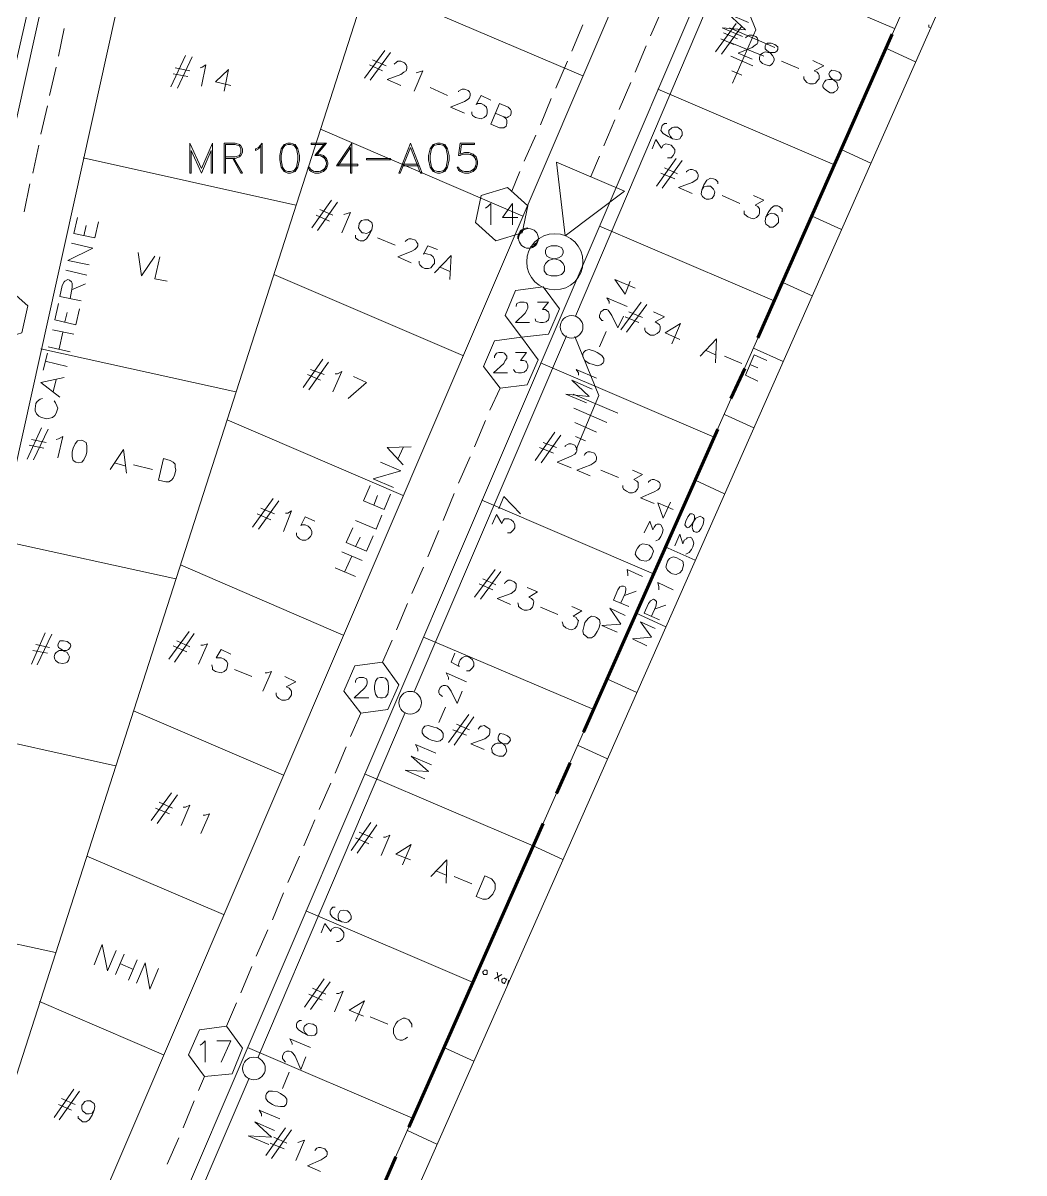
# Model space of a CAD drawing. Header units: millimetres. Extents: x 3.6 to 37.8, y 0.6 to 28.7.
# Drawn here: x 26.8 to 32.52, y 5.62 to 12.18 of the extents above; entities that cross this region are included whole.
import ezdxf

# ---------------------------------------------------------------- set-up
doc = ezdxf.new("R2010")
doc.units = ezdxf.units.MM
for name, color, linetype in [('PDF_0', 7, 'Continuous'), ('PDF_S45$BOUNDARY-NODE', 3, 'Continuous'), ('PDF_S45$NAME-ROAD', 7, 'Continuous'), ('PDF_S45$Passives-Highleg', 7, 'Continuous'), ('PDF_S45$Passives-Splt2way', 7, 'Continuous'), ('PDF_S45$Passives-TapOffs', 7, 'Continuous'), ('PDF_S45$POLE', 7, 'Continuous'), ('PDF_S45$strand', 7, 'Continuous')]:
    doc.layers.add(name, color=color, linetype=linetype)
for name, color, linetype, true_color in [('PDF_S45$Actives-LineExtender', 94, 'Continuous', 0x009500), ('PDF_S45$Actives-NodeReceiver', 104, 'Continuous', 0x009525), ('PDF_S45$Cable-565', 23, 'Continuous', 0xdd8a6e), ('PDF_S45$LOTS', 254, 'Continuous', 0xdcdcdc), ('PDF_S45$ROAD', 8, 'Continuous', 0x808080), ('PDF_S45$SDU', 157, 'Continuous', 0x396472), ('PDF_S45$Symbols-Ground', 12, 'Continuous', 0xb80000)]:
    doc.layers.add(name, color=color, linetype=linetype, true_color=true_color)

msp = doc.modelspace()

# ---------------------------------------------------------------- linework, layer by layer
at = {"layer": 'PDF_0', "lineweight": 9}
msp.add_lwpolyline([(14.7098, 27.5318), (24.7091, 25.2175), (24.413, 23.9499), (24.6757, 23.4537), (24.5131, 22.7573), (24.9176, 22.6614), (24.5465, 21.4814), (25.6223, 21.0644), (25.9684, 20.7808), (27.161, 20.318), (32.8945, 20.539), (35.1337, 19.509), (32.6443, 14.1091), (32.6568, 13.6713), (27.407, 1.7914), (26.3937, 2.2251), (25.8725, 2.0791), (24.2588, 2.7672), (24.0419, 6.2865), (22.7034, 6.5826), (22.9036, 8.4465), (13.9217, 10.277)], dxfattribs=at)
at = {"layer": 'PDF_S45$Actives-LineExtender', "lineweight": 9}
for points in [[(27.8865, 11.4988), (27.8865, 11.3278), (27.8782, 11.3278), (27.8782, 11.4571), (27.824, 11.3278), (27.7656, 11.4571), (27.7656, 11.3278), (27.7572, 11.3278), (27.7572, 11.4988), (27.824, 11.3528)], [(28.1617, 11.3278), (28.1617, 11.4821), (28.1492, 11.4654), (28.1325, 11.4571), (28.1325, 11.4654), (28.1492, 11.4738), (28.1701, 11.4988), (28.1701, 11.3278)], [(28.316, 11.4988), (28.3327, 11.4988), (28.3577, 11.4904), (28.3744, 11.4654), (28.3827, 11.4279), (28.3827, 11.4029), (28.3744, 11.3612), (28.3577, 11.3362), (28.3327, 11.3278), (28.316, 11.3278), (28.2951, 11.3362), (28.2785, 11.3612), (28.2701, 11.4029), (28.2701, 11.4279), (28.2785, 11.4654), (28.2951, 11.4904)], [(29.0165, 11.4988), (29.0832, 11.3278), (29.0749, 11.3278), (29.0165, 11.4738), (28.9582, 11.3278), (28.9498, 11.3278)], [(29.1708, 11.4988), (29.1875, 11.4988), (29.2125, 11.4904), (29.2292, 11.4654), (29.2375, 11.4279), (29.2375, 11.4029), (29.2292, 11.3612), (29.2125, 11.3362), (29.1875, 11.3278), (29.1708, 11.3278), (29.1458, 11.3362), (29.1291, 11.3612), (29.1208, 11.4029), (29.1208, 11.4279), (29.1291, 11.4654), (29.1458, 11.4904)], [(28.7663, 11.4029), (28.7663, 11.4112), (28.9039, 11.4112), (28.9039, 11.4029)], [(30.2383, 11.2236), (29.9005, 10.9692), (29.8505, 11.3904)]]:
    msp.add_lwpolyline(points, close=True, dxfattribs=at)
for points in [[(27.9616, 11.4196), (28.0158, 11.4196), (28.0408, 11.4279), (28.0491, 11.4446), (28.0491, 11.4654), (28.0408, 11.4821), (28.0158, 11.4904), (27.9616, 11.4904), (27.9616, 11.3278), (27.9532, 11.3278), (27.9532, 11.4988), (28.0158, 11.4988), (28.0408, 11.4904), (28.0491, 11.4821), (28.0575, 11.4654), (28.0575, 11.4446), (28.0491, 11.4279), (28.0408, 11.4196), (28.0158, 11.4112), (27.9616, 11.4112)], [(28.5287, 11.4904), (28.4494, 11.4904), (28.4494, 11.4988), (28.537, 11.4988), (28.4786, 11.4279)], [(28.537, 11.3945), (28.5203, 11.4196), (28.4953, 11.4279), (28.4703, 11.4279), (28.5287, 11.4988)], [(28.6037, 11.3779), (28.7163, 11.3779), (28.7163, 11.3695), (28.5954, 11.3695), (28.6829, 11.4988), (28.6829, 11.3278), (28.6746, 11.3278), (28.6746, 11.4738), (28.6037, 11.3695)], [(29.3918, 11.4029), (29.3751, 11.4279), (29.3501, 11.4362), (29.3168, 11.4362), (29.3001, 11.4279), (29.2917, 11.4279), (29.3001, 11.4988), (29.3835, 11.4988), (29.3835, 11.4904), (29.3084, 11.4904), (29.3001, 11.4362), (29.3251, 11.4446), (29.3501, 11.4446), (29.3751, 11.4362), (29.3918, 11.4196), (29.4002, 11.3945), (29.4002, 11.3779), (29.3918, 11.3528), (29.3751, 11.3362), (29.3501, 11.3278), (29.3251, 11.3278), (29.3001, 11.3362), (29.2917, 11.3445), (29.2834, 11.3612), (29.2917, 11.3612), (29.3001, 11.3445), (29.3251, 11.3362), (29.3501, 11.3362), (29.3751, 11.3445), (29.3918, 11.3695)], [(28.3035, 11.3362), (28.2868, 11.3612), (28.2785, 11.4029), (28.2785, 11.4279), (28.2868, 11.4654), (28.3035, 11.4904)], [(28.2951, 11.4821), (28.316, 11.4904), (28.3327, 11.4904), (28.3577, 11.4821)], [(28.3494, 11.4904), (28.366, 11.4654), (28.3744, 11.4279), (28.3744, 11.4029), (28.366, 11.3612), (28.3494, 11.3362)], [(28.4786, 11.4362), (28.4953, 11.4362), (28.5203, 11.4279), (28.537, 11.4112), (28.5453, 11.3862), (28.5453, 11.3779), (28.537, 11.3528), (28.5203, 11.3362), (28.4953, 11.3278), (28.4703, 11.3278), (28.4494, 11.3362), (28.4411, 11.3445), (28.4328, 11.3612), (28.4411, 11.3612), (28.4494, 11.3445), (28.4703, 11.3362), (28.4953, 11.3362), (28.5203, 11.3445), (28.537, 11.3695)], [(29.1541, 11.3362), (29.1375, 11.3612), (29.1291, 11.4029), (29.1291, 11.4279), (29.1375, 11.4654), (29.1541, 11.4904)], [(29.1458, 11.4821), (29.1708, 11.4904), (29.1875, 11.4904), (29.2125, 11.4821)], [(29.2042, 11.4904), (29.2209, 11.4654), (29.2292, 11.4279), (29.2292, 11.4029), (29.2209, 11.3612), (29.2042, 11.3362)], [(29.3585, 11.4362), (29.3835, 11.4196), (29.3918, 11.3945), (29.3918, 11.3779), (29.3835, 11.3528), (29.3585, 11.3362)], [(28.0074, 11.4112), (28.0575, 11.3278), (28.0491, 11.3278), (28.0033, 11.4112)], [(28.5036, 11.4279), (28.5287, 11.4112), (28.537, 11.3862), (28.537, 11.3779), (28.5287, 11.3528), (28.5036, 11.3362)], [(29.0666, 11.3695), (28.9665, 11.3695)], [(29.0582, 11.3779), (28.9748, 11.3779)], [(28.3577, 11.3445), (28.3327, 11.3362), (28.316, 11.3362), (28.2951, 11.3445)], [(28.4411, 11.3528), (28.4661, 11.3362)], [(29.2125, 11.3445), (29.1875, 11.3362), (29.1708, 11.3362), (29.1458, 11.3445)], [(29.2917, 11.3528), (29.3168, 11.3362)]]:
    msp.add_lwpolyline(points, dxfattribs=at)
at = {"layer": 'PDF_S45$Actives-NodeReceiver', "lineweight": 18}
for points in [[(30.501, 9.4472), (30.4593, 9.3555), (30.4301, 9.4431), (30.5177, 9.4055)], [(30.3509, 9.2721), (30.3842, 9.3388), (30.4009, 9.2888), (30.4093, 9.3054), (30.4176, 9.318), (30.4259, 9.3221), (30.4384, 9.3221), (30.4468, 9.318), (30.4551, 9.3054), (30.4593, 9.2888), (30.4551, 9.2679), (30.4468, 9.2512), (30.4343, 9.2346), (30.4176, 9.2262)], [(30.526, 9.197), (30.5552, 9.2638), (30.5719, 9.2095), (30.5802, 9.2304), (30.5927, 9.2387), (30.5969, 9.2429), (30.6136, 9.2471), (30.6219, 9.2429), (30.6303, 9.2304), (30.6344, 9.2137), (30.6303, 9.1929), (30.6219, 9.1762), (30.6094, 9.1595), (30.6011, 9.1553), (30.5886, 9.1512)], [(30.2591, 9.0261), (30.2591, 9.0386), (30.255, 9.0636), (30.3425, 9.0219)], [(30.2633, 8.8509), (30.1757, 8.8885), (30.2008, 8.9468), (30.2133, 8.9635), (30.2216, 8.9677), (30.2341, 8.9677), (30.2425, 8.9635), (30.2466, 8.9552), (30.2466, 8.9468), (30.2425, 8.926), (30.2174, 8.8718)], [(30.305, 8.9385), (30.2383, 8.9135)], [(30.4343, 8.9468), (30.4343, 8.9635), (30.4301, 8.9885), (30.5177, 8.9468)], [(30.4384, 8.7759), (30.3509, 8.8134), (30.3759, 8.8676), (30.3884, 8.8843), (30.4051, 8.8926), (30.4134, 8.8885), (30.4218, 8.8801), (30.4218, 8.8718), (30.4176, 8.8509), (30.3926, 8.7967)], [(30.1966, 8.705), (30.109, 8.7425), (30.2174, 8.7509), (30.1549, 8.8426), (30.2425, 8.8009)], [(30.476, 8.8593), (30.4134, 8.8384)], [(30.3676, 8.6258), (30.2842, 8.6675), (30.3926, 8.6758), (30.33, 8.7634), (30.4134, 8.7258)]]:
    msp.add_lwpolyline(points, dxfattribs=at)
for points in [[(30.5886, 9.3388), (30.6011, 9.3638), (30.6136, 9.3805), (30.6261, 9.3805), (30.6344, 9.3763), (30.6386, 9.368), (30.6386, 9.3513), (30.6303, 9.3263), (30.6261, 9.3054), (30.6303, 9.2888), (30.6344, 9.2804), (30.6469, 9.2763), (30.6553, 9.2763), (30.6636, 9.2804), (30.6761, 9.2971), (30.6886, 9.3221), (30.6928, 9.343), (30.6928, 9.3513), (30.6845, 9.3597), (30.672, 9.368), (30.6469, 9.3555), (30.6344, 9.3388), (30.6219, 9.318), (30.6094, 9.3054), (30.6011, 9.3013), (30.5927, 9.3054), (30.5844, 9.318)], [(30.305, 9.172), (30.3133, 9.1845), (30.3259, 9.2012), (30.3425, 9.2095), (30.3676, 9.2054), (30.3801, 9.2012), (30.3967, 9.1845), (30.4051, 9.1678), (30.3967, 9.147), (30.3926, 9.1345), (30.3801, 9.1178), (30.3634, 9.1095), (30.3384, 9.1136), (30.3259, 9.1178), (30.3092, 9.1345), (30.3008, 9.1512)], [(30.4801, 9.097), (30.4843, 9.1095), (30.4968, 9.1261), (30.5177, 9.1345), (30.5385, 9.1303), (30.551, 9.122), (30.5719, 9.1095), (30.576, 9.0886), (30.5719, 9.0719), (30.5677, 9.0594), (30.5552, 9.0428), (30.5343, 9.0344), (30.5135, 9.0386), (30.501, 9.0428), (30.4843, 9.0594), (30.476, 9.0761)]]:
    msp.add_lwpolyline(points, close=True, dxfattribs=at)
at = {"layer": 'PDF_S45$BOUNDARY-NODE', "lineweight": 60}
for points in [[(31.7686, 12.1201), (31.0014, 10.3854)], [(30.9263, 10.2103), (30.8471, 10.0393)], [(30.772, 9.8642), (30.0048, 8.1337)], [(29.9297, 7.9586), (29.8505, 7.7835)], [(29.7754, 7.6125), (29.0082, 5.8778)], [(28.9331, 5.7069), (28.8581, 5.5318)]]:
    msp.add_lwpolyline(points, dxfattribs=at)
at = {"layer": 'PDF_S45$Cable-565', "lineweight": 13}
for points in [[(30.4551, 12.2619), (30.3884, 12.1117)], [(30.0006, 12.1743), (29.9381, 12.0242)], [(27.0067, 11.995), (27.04, 12.1534)], [(30.3634, 12.0534), (30.3008, 11.9033)], [(29.913, 11.9658), (29.8463, 11.8115)], [(26.9566, 11.7698), (26.9942, 11.9324)], [(30.2758, 11.8449), (30.2091, 11.6906)], [(26.9066, 11.5488), (26.9441, 11.7114)], [(29.8213, 11.7531), (29.7588, 11.603)], [(30.1841, 11.6322), (30.1215, 11.4821)], [(29.7337, 11.5446), (29.667, 11.3945)], [(26.8607, 11.3278), (26.8941, 11.4863)], [(30.0965, 11.4237), (30.0465, 11.307)], [(29.642, 11.3362), (29.5961, 11.2236)], [(26.8107, 11.1068), (26.844, 11.2653)], [(29.5294, 10.0977), (29.471, 9.9726)], [(29.446, 9.9142), (29.3835, 9.7641)], [(29.3585, 9.7058), (29.2917, 9.5556)], [(29.2667, 9.4973), (29.2042, 9.343)], [(29.1792, 9.2846), (29.1166, 9.1345)], [(29.0916, 9.0761), (29.0249, 8.926)], [(28.9999, 8.8676), (28.9373, 8.7175)], [(28.9123, 8.6591), (28.8581, 8.534)], [(28.733, 8.2421), (28.6746, 8.1087)], [(28.6496, 8.0503), (28.587, 7.9002)], [(28.562, 7.8418), (28.4953, 7.6917)], [(28.4703, 7.6333), (28.4077, 7.4832)], [(28.3827, 7.4249), (28.316, 7.2747)], [(28.291, 7.2164), (28.2284, 7.0621)], [(28.2034, 7.0037), (28.1367, 6.8536)], [(28.1117, 6.7952), (28.0491, 6.6451)], [(28.0241, 6.5867), (27.9657, 6.4533)], [(27.8406, 6.1656), (27.8073, 6.0863)], [(27.7823, 6.028), (27.7197, 5.8737)], [(27.6947, 5.8153), (27.628, 5.6652)]]:
    msp.add_lwpolyline(points, dxfattribs=at)
at = {"layer": 'PDF_S45$LOTS', "lineweight": 0}
for points in [[(27.2338, 1.866), (32.4691, 13.7088)], [(26.5939, 5.6402), (29.0374, 13.2418)], [(31.7811, 12.1534), (30.7637, 12.5871)], [(30.0006, 11.8824), (28.7705, 12.4078)], [(31.9018, 11.9633), (31.7311, 12.0409)], [(31.4392, 11.3737), (30.4301, 11.8073)], [(29.6587, 11.0818), (28.5036, 11.578)], [(31.6457, 11.3842), (31.4767, 11.4613)], [(27.1484, 11.4154), (28.3619, 11.1443)], [(31.478, 11.0048), (31.3099, 11.0818)], [(31.0931, 10.5981), (30.0965, 11.0234)], [(29.3168, 10.2854), (28.2368, 10.7482)], [(31.3106, 10.626), (31.1431, 10.7023)], [(26.9066, 10.3229), (28.0199, 10.0769)], [(31.1444, 10.2501), (30.9764, 10.3271)], [(30.7512, 9.8183), (29.7588, 10.2437)], [(30.977, 9.8714), (30.8096, 9.9476)], [(28.9748, 9.4848), (27.9699, 9.9184)], [(30.8108, 9.4955), (30.6428, 9.5723)], [(30.4051, 9.0386), (29.4252, 9.4597)], [(26.6689, 9.2304), (27.678, 9.0094)], [(30.6428, 9.1154), (30.4718, 9.1929)], [(28.6329, 8.6883), (27.703, 9.0886)], [(30.4751, 8.736), (30.305, 8.8134)], [(30.0632, 8.263), (29.0916, 8.6758)], [(30.3089, 8.3601), (30.1382, 8.4381)], [(28.291, 7.8877), (27.4362, 8.2547)], [(26.4271, 8.1421), (27.3319, 7.9419)], [(30.1415, 7.9814), (29.9714, 8.0587)], [(29.8871, 7.406), (29.7171, 7.4832), (28.7538, 7.896)], [(27.9491, 7.0913), (27.1693, 7.4249)], [(29.3751, 6.7035), (28.4202, 7.1121)], [(26.1852, 7.0496), (26.99, 6.8744)], [(27.6071, 6.2907), (26.8983, 6.5951)], [(29.029, 5.9279), (28.0867, 6.3324)], [(29.3783, 6.2549), (29.2083, 6.3324)], [(29.1682, 5.7796), (28.9999, 5.857)]]:
    msp.add_lwpolyline(points, dxfattribs=at)
at = {"layer": 'PDF_S45$NAME-ROAD', "lineweight": 9}
for points in [[(27.236, 11.0484), (27.2152, 10.9567), (27.0942, 10.9817), (27.1151, 11.0735)], [(27.1651, 11.0276), (27.1526, 10.9692)], [(27.1818, 10.8024), (27.0609, 10.8274), (27.2027, 10.8983), (27.0817, 10.9275)], [(27.1359, 10.5981), (27.015, 10.6231), (27.0275, 10.6857), (27.04, 10.7065), (27.0442, 10.7107), (27.0609, 10.719), (27.0692, 10.7149), (27.0817, 10.7065), (27.0859, 10.6982), (27.0859, 10.6732), (27.0734, 10.6106)], [(27.1693, 10.744), (27.0484, 10.7732)], [(27.161, 10.694), (27.0817, 10.6606)], [(27.1276, 10.5522), (27.1067, 10.4605), (26.9858, 10.4897), (27.0067, 10.5814)], [(27.0567, 10.5314), (27.0442, 10.4772)], [(27.0942, 10.4063), (26.9733, 10.4313)], [(27.0317, 10.4188), (27.0108, 10.3229)], [(27.0734, 10.3062), (26.9483, 10.3354)], [(26.9441, 10.2979), (26.9191, 10.202)], [(27.0567, 10.2228), (26.9316, 10.252)], [(27.015, 10.0477), (26.9066, 10.1311), (27.04, 10.1603)], [(26.9942, 10.1478), (26.9775, 10.0769)], [(26.9817, 10.0268), (26.99, 10.0143), (26.9983, 9.9976), (27.0025, 9.9851), (26.9942, 9.9559), (26.9858, 9.9434), (26.9733, 9.9309), (26.94, 9.9226), (26.9108, 9.9309), (26.8941, 9.9393), (26.8816, 9.9518), (26.8732, 9.9685), (26.8732, 9.981), (26.8774, 10.0102), (26.8857, 10.0227), (26.9024, 10.0352), (26.9149, 10.0393)], [(28.9748, 9.6599), (28.8831, 9.76), (29.0207, 9.7641)], [(28.9748, 9.76), (28.9456, 9.6932)], [(28.9206, 9.5306), (28.8039, 9.5807), (28.9623, 9.6265), (28.8456, 9.6766)], [(28.9039, 9.4931), (28.8664, 9.4055), (28.7497, 9.4556), (28.7872, 9.5431)], [(28.8289, 9.4848), (28.808, 9.4305)], [(28.8539, 9.3722), (28.8205, 9.2929), (28.7038, 9.343)], [(28.8039, 9.2554), (28.7663, 9.1678), (28.6496, 9.2179), (28.6871, 9.3013)], [(28.7288, 9.2471), (28.7038, 9.1929)], [(28.7413, 9.1136), (28.6246, 9.1637)], [(28.6829, 9.1387), (28.6412, 9.0469)], [(28.7038, 9.0219), (28.587, 9.0719)]]:
    msp.add_lwpolyline(points, dxfattribs=at)
at = {"layer": 'PDF_S45$Passives-Highleg', "lineweight": 9}
for points in [[(29.6503, 11.0026), (29.642, 10.9942), (29.6503, 11.0026), (29.6462, 10.9942)], [(29.6503, 10.9984), (29.6462, 10.9984)], [(29.7337, 10.9233), (29.7212, 10.915), (29.7337, 10.9275)], [(29.7296, 10.9233), (29.7254, 10.915)]]:
    msp.add_lwpolyline(points, dxfattribs=at)
msp.add_circle((29.6911, 10.9539), 0.0563, dxfattribs=at)
for centre, radius, start, end in [((29.69, 10.9546), 0.0605, 91.97493, 181.97493), ((29.7025, 10.9468), 0.0402, 267.02627, 350.29335)]:
    msp.add_arc(centre, radius, start, end, dxfattribs=at)
at = {"layer": 'PDF_S45$Passives-Splt2way', "lineweight": 9}
msp.add_lwpolyline([(29.8213, 10.9108), (29.8547, 10.9108), (29.8797, 10.9025), (29.888, 10.8858), (29.888, 10.8691), (29.8797, 10.8525), (29.863, 10.8441), (29.8296, 10.8358), (29.8046, 10.8274), (29.7879, 10.8108), (29.7796, 10.7941), (29.7796, 10.7691), (29.7879, 10.7566), (29.7963, 10.7482), (29.8213, 10.7399), (29.8547, 10.7399), (29.8797, 10.7482), (29.888, 10.7566), (29.8964, 10.7691), (29.8964, 10.7941), (29.888, 10.8108), (29.8713, 10.8274), (29.8463, 10.8358), (29.813, 10.8441), (29.7963, 10.8525), (29.7879, 10.8691), (29.7879, 10.8858), (29.7963, 10.9025)], close=True, dxfattribs=at)
msp.add_circle((29.8412, 10.8205), 0.1605, dxfattribs=at)
at = {"layer": 'PDF_S45$Passives-TapOffs', "lineweight": 9}
for points in [[(29.3876, 11.0443), (29.421, 11.1986), (29.5711, 11.2444), (29.6879, 11.1402), (29.6545, 10.9859), (29.5044, 10.94)], [(26.7982, 10.4146), (26.6481, 10.3688), (26.5313, 10.473), (26.5647, 10.6273), (26.7148, 10.6732), (26.8315, 10.5689)], [(29.8046, 10.4063), (29.6503, 10.3896), (29.5586, 10.5147), (29.617, 10.6565), (29.7754, 10.6773), (29.8672, 10.5522)], [(29.6837, 10.1186), (29.5294, 10.0977), (29.4335, 10.2228), (29.4961, 10.3688), (29.6503, 10.3896), (29.7463, 10.2603)], [(28.8873, 8.263), (28.733, 8.2421), (28.6371, 8.3672), (28.6996, 8.5132), (28.8581, 8.534), (28.9498, 8.4048)], [(28.8456, 8.4465), (28.8581, 8.4465), (28.8748, 8.4423), (28.8873, 8.4256), (28.8914, 8.3964), (28.8914, 8.3797), (28.8873, 8.3506), (28.8748, 8.3339), (28.8581, 8.3297), (28.8456, 8.3297), (28.8289, 8.3339), (28.8164, 8.3506), (28.8122, 8.3797), (28.8122, 8.3964), (28.8164, 8.4256), (28.8289, 8.4423)], [(27.9991, 6.1822), (27.8406, 6.1656), (27.7489, 6.2907), (27.8114, 6.4324), (27.9657, 6.4533), (28.0575, 6.3282)]]:
    msp.add_lwpolyline(points, close=True, dxfattribs=at)
for points in [[(29.446, 11.1277), (29.4585, 11.136), (29.4752, 11.1527), (29.4752, 11.0318)], [(29.6295, 11.0735), (29.5419, 11.0735), (29.6003, 11.1527), (29.6003, 11.0318)], [(29.6212, 10.5647), (29.6212, 10.5689), (29.6253, 10.5814), (29.642, 10.5898), (29.667, 10.5898), (29.6795, 10.5856), (29.6837, 10.5814), (29.6879, 10.5689), (29.6879, 10.5564), (29.6837, 10.5481), (29.6712, 10.5272), (29.617, 10.473), (29.6962, 10.473)], [(29.7421, 10.5898), (29.8046, 10.5898), (29.7713, 10.5481), (29.7879, 10.5481), (29.7963, 10.5397), (29.8046, 10.5355), (29.8088, 10.5189), (29.8088, 10.5064), (29.8046, 10.4897), (29.7921, 10.4772), (29.7754, 10.473), (29.7588, 10.473), (29.7421, 10.4772), (29.7337, 10.4813), (29.7296, 10.4939)], [(29.4961, 10.2728), (29.4961, 10.2812), (29.5044, 10.2937), (29.5086, 10.2979), (29.5211, 10.302), (29.5419, 10.302), (29.5544, 10.2979), (29.5586, 10.2937), (29.5669, 10.2812), (29.5669, 10.2687), (29.5586, 10.2562), (29.5503, 10.2395), (29.4919, 10.1853), (29.5711, 10.1853)], [(29.617, 10.302), (29.6795, 10.302), (29.6462, 10.2562), (29.6629, 10.2562), (29.6754, 10.252), (29.6795, 10.2478), (29.6879, 10.2312), (29.6879, 10.2186), (29.6795, 10.202), (29.667, 10.1895), (29.6503, 10.1853), (29.6337, 10.1853), (29.617, 10.1895), (29.6128, 10.1936), (29.6045, 10.2061)], [(28.7038, 8.4173), (28.7038, 8.4256), (28.708, 8.4381), (28.7246, 8.4465), (28.7497, 8.4465), (28.7663, 8.4381), (28.7705, 8.4256), (28.7705, 8.4131), (28.7663, 8.4006), (28.7538, 8.3839), (28.6955, 8.3297), (28.7788, 8.3297)], [(27.8156, 6.3449), (27.8281, 6.3532), (27.8448, 6.3699), (27.8448, 6.249)], [(27.9115, 6.3699), (27.9908, 6.3699), (27.9365, 6.249)]]:
    msp.add_lwpolyline(points, dxfattribs=at)
at = {"layer": 'PDF_S45$POLE', "lineweight": 0}
for points in [[(30.9138, 12.1076), (30.797, 12.1576), (30.9305, 12.1451), (30.8304, 12.2368), (30.9472, 12.1868)], [(30.2716, 10.7107), (30.2425, 10.6356), (30.1841, 10.719), (30.3008, 10.669)], [(30.1507, 10.5814), (30.1507, 10.5939), (30.1382, 10.6148), (30.255, 10.5647)], [(30.1174, 10.4855), (30.109, 10.4855), (30.1007, 10.498), (30.0965, 10.5022), (30.0965, 10.5147), (30.1049, 10.5355), (30.1174, 10.5439), (30.1215, 10.5481), (30.1382, 10.5481), (30.1466, 10.5439), (30.1549, 10.5314), (30.1674, 10.5147), (30.2008, 10.4438), (30.2341, 10.5105)], [(30.134, 10.423), (30.0965, 10.3354)], [(29.9756, 10.1728), (29.9756, 10.1853), (29.9631, 10.2061), (30.0798, 10.1561)], [(30.0215, 10.0143), (29.9047, 10.0644), (30.0381, 10.0518), (29.9381, 10.1436), (30.0548, 10.0935)], [(29.3376, 8.484), (29.3543, 8.484), (29.371, 8.5007), (29.3793, 8.5132), (29.3793, 8.5299), (29.371, 8.5465), (29.3585, 8.559), (29.3459, 8.5632), (29.3293, 8.5674), (29.3126, 8.559), (29.3001, 8.5465), (29.2959, 8.534), (29.2917, 8.5174), (29.2959, 8.509), (29.25, 8.534), (29.2709, 8.5841)], [(29.2334, 8.434), (29.2334, 8.4465), (29.2209, 8.4715), (29.3376, 8.4214)], [(29.2, 8.338), (29.1917, 8.3422), (29.1833, 8.3506), (29.1792, 8.3589), (29.1792, 8.3714), (29.1875, 8.3881), (29.1958, 8.3964), (29.2042, 8.4006), (29.2167, 8.4006), (29.2292, 8.3964), (29.2375, 8.3839), (29.25, 8.3672), (29.2834, 8.2964), (29.3126, 8.3672)], [(29.2167, 8.2755), (29.1792, 8.1879)], [(29.0582, 8.0253), (29.0582, 8.0378), (29.0457, 8.0628), (29.1625, 8.0128)], [(29.0999, 7.8669), (28.9873, 7.9169), (29.1208, 7.9086), (29.0207, 7.9961), (29.1375, 7.9461)], [(28.4286, 6.4032), (28.4036, 6.4158), (28.3785, 6.4324), (28.366, 6.4491), (28.366, 6.4658), (28.3702, 6.4741), (28.3827, 6.4866), (28.3952, 6.4866)], [(28.341, 6.349), (28.341, 6.3574), (28.3285, 6.3824), (28.4453, 6.3324)], [(28.3035, 6.249), (28.291, 6.2615), (28.2868, 6.2698), (28.2868, 6.2823), (28.2951, 6.3032), (28.3118, 6.3115), (28.3243, 6.3115), (28.3368, 6.3073), (28.3452, 6.299), (28.3577, 6.2823), (28.3911, 6.2073), (28.4202, 6.2782)], [(28.3243, 6.1906), (28.2868, 6.0988)], [(28.1659, 5.9404), (28.1659, 5.9529), (28.1534, 5.9738), (28.2701, 5.9237)], [(28.2076, 5.7778), (28.0908, 5.8278), (28.2243, 5.8195), (28.1284, 5.907), (28.2409, 5.857)]]:
    msp.add_lwpolyline(points, dxfattribs=at)
for points in [[(30.0006, 10.2937), (30.0048, 10.302), (30.0173, 10.3145), (30.0381, 10.3187), (30.0673, 10.3104), (30.084, 10.302), (30.109, 10.2854), (30.1215, 10.2687), (30.1215, 10.252), (30.1174, 10.2437), (30.1049, 10.2312), (30.084, 10.227), (30.0548, 10.2353), (30.0381, 10.2395), (30.0131, 10.2562), (30.0006, 10.277)], [(29.0832, 8.1462), (29.0874, 8.1546), (29.0999, 8.1671), (29.1208, 8.1713), (29.15, 8.1629), (29.1666, 8.1587), (29.1917, 8.1421), (29.2042, 8.1254), (29.2042, 8.1045), (29.2, 8.0962), (29.1875, 8.0837), (29.1666, 8.0795), (29.1375, 8.0879), (29.1208, 8.0962), (29.0958, 8.1129), (29.0832, 8.1296)], [(28.4161, 6.4158), (28.4077, 6.4283), (28.4077, 6.4449), (28.4119, 6.4533), (28.4244, 6.4658), (28.4369, 6.47), (28.4578, 6.4658), (28.4619, 6.4658), (28.4786, 6.4533), (28.4828, 6.4366), (28.4828, 6.4158), (28.4703, 6.4032), (28.4536, 6.3991), (28.4286, 6.4032)], [(28.1909, 6.0572), (28.1951, 6.0697), (28.2076, 6.0822), (28.2284, 6.0822), (28.2576, 6.078), (28.2743, 6.0697), (28.2993, 6.053), (28.3118, 6.0363), (28.3118, 6.0196), (28.3077, 6.0071), (28.2951, 5.9946), (28.2743, 5.9946), (28.2451, 5.9988), (28.2284, 6.0071), (28.2034, 6.0238), (28.1909, 6.0405)]]:
    msp.add_lwpolyline(points, close=True, dxfattribs=at)
for centre in [(29.9371, 10.4493), (29.0156, 8.3018), (28.1232, 6.2126)]:
    msp.add_circle(centre, 0.0646, dxfattribs=at)
at = {"layer": 'PDF_S45$ROAD', "lineweight": 0}
for points in [[(25.3221, 5.1106), (27.4528, 14.7346)], [(30.8971, 13.9757), (26.8524, 4.5227)], [(31.3308, 13.9048), (26.3185, 2.204)]]:
    msp.add_lwpolyline(points, dxfattribs=at)
msp.add_lwpolyline([(25.8159, 4.9078, -0.35759), (25.7432, 5.0522), (27.8657, 14.6428)], format="xyb", dxfattribs=at)
at = {"layer": 'PDF_S45$SDU', "lineweight": 0}
for points in [[(30.7595, 12.02), (30.8763, 12.1826)], [(30.7929, 12.0075), (30.9096, 12.166)], [(31.9873, 12.1567), (31.9771, 12.1618), (31.9771, 12.1743)], [(30.8638, 12.0617), (30.7887, 12.0951)], [(30.8846, 12.0951), (30.8054, 12.1284)], [(30.9305, 12.0992), (30.943, 12.1117), (30.9513, 12.1159), (30.968, 12.1159), (30.9889, 12.1076), (30.9972, 12.0992), (31.0014, 12.0909), (31.0014, 12.0742), (30.9972, 12.0659), (30.9847, 12.0575), (30.968, 12.045), (30.8888, 12.0117), (30.968, 11.9783)], [(28.7538, 11.8699), (28.8706, 12.0283)], [(27.6488, 11.8199), (27.7322, 11.9992)], [(27.6864, 11.8115), (27.7698, 11.9908)], [(28.7872, 11.8574), (28.9039, 12.0158)], [(28.8789, 11.9408), (28.7997, 11.9741)], [(28.9248, 11.9491), (28.9373, 11.9616), (28.9456, 11.9658), (28.9623, 11.9658), (28.9832, 11.9575), (28.9915, 11.945), (28.9957, 11.9366), (28.9957, 11.9241), (28.9915, 11.9116), (28.979, 11.9033), (28.9623, 11.8907), (28.8831, 11.8616), (28.9623, 11.8282)], [(31.2349, 11.9241), (31.1348, 11.9658)], [(31.3141, 11.97), (31.3767, 11.9408), (31.3224, 11.9116), (31.3391, 11.9033), (31.3475, 11.8949), (31.3516, 11.8866), (31.3516, 11.8657), (31.3433, 11.8574), (31.3308, 11.8407), (31.3183, 11.8365), (31.2974, 11.8365), (31.2807, 11.8449), (31.2682, 11.8574), (31.2641, 11.8657), (31.2641, 11.8782)], [(27.7447, 11.8782), (27.6613, 11.8949)], [(27.7572, 11.9116), (27.6738, 11.9283)], [(27.8156, 11.9283), (27.8281, 11.9324), (27.849, 11.945), (27.824, 11.824)], [(27.9908, 11.8282), (27.9032, 11.849), (27.9782, 11.9199), (27.9532, 11.7948)], [(28.8581, 11.9116), (28.783, 11.945)], [(29.0499, 11.8991), (29.0874, 11.9116), (29.0374, 11.7948)], [(29.2292, 11.7698), (29.1291, 11.8157)], [(29.2917, 11.7907), (29.2917, 11.7948), (29.3042, 11.8032), (29.3126, 11.8073), (29.3251, 11.8073), (29.3459, 11.799), (29.3543, 11.7907), (29.3585, 11.7823), (29.3585, 11.7698), (29.3543, 11.7573), (29.3459, 11.749), (29.3251, 11.7365), (29.2459, 11.7031), (29.3251, 11.6697)], [(29.3668, 11.6781), (29.3668, 11.6656), (29.371, 11.6572), (29.3876, 11.6447), (29.421, 11.6364), (29.4377, 11.6447), (29.4502, 11.6572), (29.4544, 11.6697), (29.4544, 11.6864), (29.4502, 11.7031), (29.4377, 11.7156), (29.421, 11.724), (29.4002, 11.724), (29.3918, 11.7198), (29.421, 11.7698), (29.4752, 11.7448)], [(29.5503, 11.6489), (29.5628, 11.6364), (29.5669, 11.628), (29.5669, 11.6114), (29.5628, 11.5947), (29.5503, 11.5863), (29.5252, 11.5863), (29.4752, 11.6072), (29.5252, 11.724), (29.5753, 11.7031), (29.5878, 11.6906), (29.592, 11.6823), (29.592, 11.6697), (29.5878, 11.6572), (29.5753, 11.6489), (29.5711, 11.6447), (29.5503, 11.6489), (29.5002, 11.6697)], [(30.4218, 11.2528), (30.5343, 11.4112)], [(30.4551, 11.2403), (30.5677, 11.3987)], [(30.526, 11.2945), (30.4468, 11.3278)], [(30.5427, 11.3236), (30.4676, 11.357)], [(30.5927, 11.332), (30.5927, 11.3362), (30.6052, 11.3445), (30.6136, 11.3487), (30.6261, 11.3487), (30.6469, 11.3403), (30.6553, 11.3278), (30.6594, 11.3195), (30.6594, 11.307), (30.6553, 11.2945), (30.6469, 11.2861), (30.6261, 11.2736), (30.5469, 11.2444), (30.6261, 11.2111)], [(30.6803, 11.2319), (30.6928, 11.2611), (30.7095, 11.2861), (30.7303, 11.2986), (30.747, 11.2945), (30.7595, 11.2903), (30.772, 11.2778), (30.772, 11.2653)], [(28.4536, 11.0151), (28.5662, 11.1735)], [(30.8971, 11.1527), (30.797, 11.1986)], [(30.9764, 11.1986), (31.0347, 11.1735), (30.9847, 11.1443), (31.0014, 11.136), (31.0097, 11.1235), (31.0097, 11.0985), (31.0055, 11.086), (30.993, 11.0735), (30.9764, 11.0651), (30.9597, 11.0693), (30.943, 11.0776), (30.9263, 11.0901), (30.9221, 11.0943), (30.9221, 11.111)], [(28.487, 10.9984), (28.5995, 11.161)], [(28.5745, 11.086), (28.4995, 11.1193)], [(28.6371, 11.0901), (28.6746, 11.1026), (28.6246, 10.9859)], [(31.0472, 11.0776), (31.0597, 11.1026), (31.0764, 11.1277), (31.0931, 11.1402), (31.114, 11.1402), (31.1223, 11.136), (31.139, 11.1235), (31.139, 11.1068)], [(28.5537, 11.0526), (28.4786, 11.086)], [(28.7955, 11.0026), (28.783, 10.9776), (28.7663, 10.9525), (28.7497, 10.94), (28.7288, 10.94), (28.7205, 10.9442), (28.7038, 10.9567), (28.7038, 10.9734)], [(28.929, 10.915), (28.8289, 10.9567)], [(28.9873, 10.9359), (28.9999, 10.9484), (29.0082, 10.9525), (29.0207, 10.9525), (29.0457, 10.9442), (29.0541, 10.9317), (29.0582, 10.9233), (29.0582, 10.9108), (29.0541, 10.9025), (29.0415, 10.89), (29.0249, 10.8816), (28.9456, 10.8483), (29.0207, 10.8149)], [(29.0666, 10.8233), (29.0666, 10.8108), (29.0707, 10.8024), (29.0832, 10.7899), (29.0999, 10.7816), (29.1208, 10.7816), (29.1333, 10.7857), (29.1458, 10.8024), (29.1541, 10.8108), (29.1541, 10.8316), (29.1458, 10.8483), (29.1333, 10.8608), (29.1166, 10.865), (29.0958, 10.8691), (29.0916, 10.865), (29.1166, 10.9108), (29.1708, 10.89)], [(27.5571, 10.8525), (27.482, 10.7399), (27.4612, 10.8733)], [(27.628, 10.7107), (27.5571, 10.7232), (27.5863, 10.8483)], [(29.1541, 10.7566), (29.25, 10.8566), (29.2417, 10.719)], [(29.2417, 10.7649), (29.1875, 10.7899)], [(30.2174, 10.4313), (30.3342, 10.5898)], [(30.2508, 10.4188), (30.3676, 10.5772)], [(30.3425, 10.5022), (30.2633, 10.5355)], [(30.4051, 10.5355), (30.4676, 10.5064), (30.4134, 10.4772), (30.4301, 10.4688), (30.4384, 10.4605), (30.4426, 10.4522), (30.4426, 10.4355), (30.4384, 10.423), (30.4259, 10.4105), (30.4093, 10.4021), (30.3884, 10.4021), (30.3717, 10.4105), (30.3592, 10.423), (30.355, 10.4313), (30.355, 10.4438)], [(30.3217, 10.473), (30.2425, 10.5064)], [(30.5552, 10.3771), (30.4718, 10.4146), (30.5594, 10.4688), (30.5093, 10.3521)], [(30.672, 10.2812), (30.7637, 10.3813), (30.7595, 10.2437)], [(30.7595, 10.2895), (30.7053, 10.3145)], [(28.4036, 10.1019), (28.5162, 10.2645)], [(30.9096, 10.2395), (30.8096, 10.2812)], [(31.0014, 10.1394), (30.9305, 10.1728), (30.9805, 10.2895), (31.0514, 10.2562)], [(28.4369, 10.0894), (28.5495, 10.2478)], [(28.5245, 10.1769), (28.4453, 10.2061)], [(28.587, 10.1811), (28.5995, 10.1811), (28.6246, 10.1936), (28.5745, 10.0769)], [(31.0014, 10.2145), (30.9597, 10.2312)], [(28.5036, 10.1436), (28.4286, 10.1769)], [(28.6913, 10.1644), (28.7663, 10.1311), (28.6621, 10.0393)], [(26.8274, 9.6932), (26.9108, 9.8725)], [(26.8649, 9.6891), (26.9483, 9.8642)], [(26.9358, 9.7891), (26.8524, 9.8058)], [(26.9942, 9.8058), (27.0067, 9.81), (27.0317, 9.8225), (27.0025, 9.7016)], [(29.7296, 9.6849), (29.8422, 9.8475)], [(29.7629, 9.6724), (29.8755, 9.8308)], [(29.8505, 9.76), (29.7754, 9.7891)], [(26.9233, 9.7558), (26.8399, 9.7725)], [(27.3027, 9.6349), (27.3778, 9.7475), (27.3945, 9.614)], [(29.8338, 9.7266), (29.7546, 9.76)], [(29.9005, 9.7641), (29.9005, 9.7683), (29.913, 9.7766), (29.9214, 9.7808), (29.9339, 9.7808), (29.9547, 9.7725), (29.9631, 9.76), (29.9673, 9.7558), (29.9673, 9.7391), (29.9631, 9.7308), (29.9547, 9.7224), (29.9339, 9.7099), (29.8547, 9.6766), (29.9339, 9.6432)], [(30.0089, 9.7141), (30.0131, 9.7224), (30.0215, 9.7308), (30.0298, 9.7349), (30.0423, 9.7349), (30.0673, 9.7266), (30.0757, 9.7141), (30.0798, 9.7058), (30.0798, 9.6932), (30.0757, 9.6807), (30.0632, 9.6724), (30.0465, 9.6599), (29.9673, 9.6307), (30.0423, 9.5973)], [(27.3861, 9.6557), (27.3277, 9.6724)], [(27.5446, 9.6349), (27.4362, 9.6599)], [(30.2049, 9.589), (30.1049, 9.6307)], [(30.2842, 9.6307), (30.3425, 9.6057), (30.2925, 9.5765), (30.3092, 9.5681), (30.3175, 9.5598), (30.3175, 9.5306), (30.3133, 9.5223), (30.3008, 9.5056), (30.2842, 9.5014), (30.2675, 9.5014), (30.2508, 9.5098), (30.2341, 9.5223), (30.23, 9.5306), (30.23, 9.5431)], [(30.3759, 9.5598), (30.3759, 9.564), (30.3884, 9.5723), (30.3967, 9.5765), (30.4093, 9.5765), (30.4301, 9.5681), (30.4384, 9.5598), (30.4426, 9.5515), (30.4426, 9.539), (30.4384, 9.5265), (30.4301, 9.5181), (30.4093, 9.5056), (30.33, 9.4722), (30.4093, 9.4389)], [(28.1158, 9.3054), (28.2326, 9.4681)], [(28.1492, 9.2929), (28.266, 9.4556)], [(28.2409, 9.3805), (28.1617, 9.4139)], [(28.3035, 9.3847), (28.316, 9.3847), (28.3368, 9.3972), (28.291, 9.2804)], [(28.2201, 9.3471), (28.1409, 9.3805)], [(28.366, 9.2721), (28.366, 9.2596), (28.3702, 9.2512), (28.3827, 9.2387), (28.3994, 9.2304), (28.4202, 9.2304), (28.4328, 9.2387), (28.4453, 9.2512), (28.4536, 9.2638), (28.4536, 9.2804), (28.4453, 9.2971), (28.4328, 9.3096), (28.4161, 9.318), (28.3952, 9.318), (28.3911, 9.3138), (28.4161, 9.3638), (28.4703, 9.3388)], [(29.3835, 8.9051), (29.5002, 9.0636)], [(29.4168, 8.8926), (29.5336, 9.0511)], [(29.5044, 8.976), (29.4293, 9.0094)], [(29.5544, 8.9802), (29.5586, 8.9885), (29.5669, 8.9969), (29.5753, 9.0011), (29.5878, 9.0011), (29.6086, 8.9927), (29.6212, 8.9802), (29.6212, 8.9594), (29.617, 8.9468), (29.6086, 8.9385), (29.592, 8.926), (29.5127, 8.8968), (29.5878, 8.8634)], [(29.4877, 8.9468), (29.4085, 8.9802)], [(29.6837, 8.9594), (29.7421, 8.9343), (29.692, 8.9051), (29.7087, 8.8968), (29.7171, 8.8885), (29.7212, 8.8801), (29.7171, 8.8593), (29.7129, 8.8468), (29.7004, 8.8343), (29.6837, 8.8301), (29.667, 8.8301), (29.6503, 8.8384), (29.6337, 8.8509), (29.6337, 8.8593), (29.6295, 8.8718)], [(29.8588, 8.8051), (29.7588, 8.8468)], [(29.9381, 8.8509), (29.9964, 8.8259), (29.9464, 8.7967), (29.9631, 8.7884), (29.9714, 8.7759), (29.9756, 8.7717), (29.9714, 8.7509), (29.9673, 8.7384), (29.9547, 8.7258), (29.9381, 8.7175), (29.9214, 8.7217), (29.9047, 8.73), (29.888, 8.7425), (29.888, 8.7467), (29.8839, 8.7634)], [(26.8524, 8.5215), (26.9316, 8.7008)], [(26.8857, 8.5174), (26.9691, 8.6925)], [(27.6363, 8.5507), (27.7531, 8.7092)], [(27.6697, 8.534), (27.7823, 8.6967)], [(26.9566, 8.6174), (26.8774, 8.6341)], [(27.7406, 8.5924), (27.6613, 8.6258)], [(27.7572, 8.6216), (27.6822, 8.655)], [(27.8198, 8.6299), (27.8323, 8.6299), (27.8573, 8.6383), (27.8073, 8.5215)], [(26.9441, 8.5841), (26.8607, 8.6007)], [(27.8823, 8.5174), (27.8865, 8.5007), (27.8865, 8.4923), (27.9032, 8.4798), (27.9365, 8.4715), (27.9532, 8.4798), (27.9657, 8.4923), (27.9699, 8.5048), (27.9741, 8.5257), (27.9657, 8.5382), (27.9532, 8.5507), (27.9365, 8.559), (27.9074, 8.559), (27.9365, 8.6049), (27.9908, 8.5799)], [(28.1117, 8.4506), (28.0116, 8.4923)], [(28.1867, 8.4715), (28.1992, 8.4715), (28.2243, 8.4798), (28.1742, 8.3672)], [(28.2993, 8.4506), (28.3619, 8.4214), (28.3077, 8.3923), (28.3243, 8.3839), (28.3327, 8.3756), (28.3368, 8.3672), (28.3368, 8.3464), (28.3327, 8.338), (28.3202, 8.3214), (28.3035, 8.3172), (28.2826, 8.3172), (28.266, 8.3255), (28.2535, 8.338), (28.2493, 8.3464), (28.2493, 8.3589)], [(29.2334, 8.0753), (29.3501, 8.2338)], [(29.2667, 8.0587), (29.3793, 8.2213)], [(29.3543, 8.1462), (29.2792, 8.1796)], [(29.4043, 8.1504), (29.4085, 8.1587), (29.4168, 8.1671), (29.4252, 8.1671), (29.4377, 8.1713), (29.4585, 8.1587), (29.471, 8.1504), (29.471, 8.1296), (29.4669, 8.117), (29.4585, 8.1087), (29.4419, 8.0962), (29.3626, 8.067), (29.4377, 8.0337)], [(29.3376, 8.117), (29.2584, 8.1462)], [(27.5362, 7.6292), (27.653, 7.7876)], [(27.5696, 7.6125), (27.6864, 7.7751)], [(27.6405, 7.6667), (27.5613, 7.7001)], [(27.6572, 7.7001), (27.5821, 7.7334)], [(27.7197, 7.7042), (27.7322, 7.7042), (27.7572, 7.7167), (27.7072, 7.6)], [(27.8323, 7.6584), (27.8448, 7.6584), (27.8698, 7.6667), (27.8198, 7.5541)], [(28.6788, 7.4582), (28.7914, 7.6167)], [(28.7121, 7.4415), (28.8247, 7.6042)], [(28.7997, 7.5291), (28.7246, 7.5625)], [(28.7788, 7.4957), (28.7038, 7.5291)], [(28.8622, 7.5333), (28.8748, 7.5333), (28.8998, 7.5458), (28.8497, 7.429)], [(29.0165, 7.404), (28.9331, 7.4374), (29.0207, 7.4916), (28.9707, 7.3748)], [(29.1333, 7.3081), (29.225, 7.404), (29.2209, 7.2706)], [(29.2209, 7.3164), (29.1625, 7.3415)], [(29.3668, 7.2664), (29.2667, 7.3081)], [(27.211, 6.8036), (27.2569, 6.9203), (27.2861, 6.7702), (27.3361, 6.8869)], [(27.3319, 6.7493), (27.382, 6.8661)], [(27.407, 6.716), (27.457, 6.8327)], [(27.4362, 6.7785), (27.3569, 6.8119)], [(27.4528, 6.6993), (27.5029, 6.8161), (27.5279, 6.6659), (27.5779, 6.7827)], [(28.4119, 6.5617), (28.5245, 6.7243)], [(28.4453, 6.5492), (28.5578, 6.7076)], [(29.4961, 6.7243), (29.5378, 6.7493)], [(29.5211, 6.7118), (29.5127, 6.7619)], [(29.5586, 6.7035), (29.5503, 6.6993), (29.5461, 6.6993), (29.5378, 6.7076), (29.5378, 6.7202), (29.5419, 6.7243), (29.5503, 6.7285), (29.5544, 6.7285), (29.5628, 6.7202), (29.5628, 6.716)], [(29.5544, 6.6951), (29.5669, 6.7243)], [(29.5713, 6.6916), (29.5795, 6.716)], [(29.5753, 6.7076), (29.5793, 6.7097)], [(28.512, 6.6034), (28.4369, 6.6368)], [(28.5328, 6.6368), (28.4578, 6.6701)], [(28.5954, 6.6409), (28.6079, 6.6409), (28.6329, 6.6534), (28.5829, 6.5367)], [(28.7497, 6.5117), (28.6663, 6.545), (28.7538, 6.5992), (28.7038, 6.4825)], [(28.8873, 6.4658), (28.7872, 6.5075)], [(28.9999, 6.3907), (28.9873, 6.3824), (28.9707, 6.3741), (28.9582, 6.3741), (28.9373, 6.3824), (28.929, 6.3949), (28.9206, 6.4116), (28.9206, 6.4408), (28.9331, 6.47), (28.9456, 6.4825), (28.9582, 6.4908), (28.9748, 6.4992), (28.9873, 6.4992), (29.0082, 6.4908), (29.0249, 6.4658), (29.0249, 6.4491)], [(26.9817, 5.9321), (27.0942, 6.0947)], [(27.0108, 5.9195), (27.1276, 6.0822)], [(27.0817, 5.9738), (27.0067, 6.0071)], [(27.1026, 6.0071), (27.0234, 6.0405)], [(27.211, 5.9738), (27.1985, 5.9446), (27.1818, 5.9195), (27.1651, 5.907), (27.1443, 5.907), (27.1359, 5.9154), (27.1193, 5.9279), (27.1193, 5.9404)], [(28.1909, 5.7152), (28.3035, 5.8737)], [(28.2243, 5.6985), (28.3368, 5.8612)], [(28.2951, 5.7528), (28.2159, 5.7861)], [(28.3118, 5.7861), (28.2368, 5.8195)], [(28.3744, 5.7903), (28.4119, 5.8028), (28.3619, 5.686)], [(28.4703, 5.7444), (28.4828, 5.7569), (28.4911, 5.7611), (28.5036, 5.7611), (28.5287, 5.7528), (28.537, 5.7402), (28.5412, 5.7361), (28.5412, 5.7194), (28.537, 5.7111), (28.5245, 5.7027), (28.5078, 5.6902), (28.4286, 5.6568), (28.5036, 5.6235)]]:
    msp.add_lwpolyline(points, dxfattribs=at)
for points in [[(31.0764, 12.07), (31.0973, 12.0617), (31.114, 12.0492), (31.114, 12.0325), (31.1098, 12.0242), (31.0973, 12.0158), (31.0597, 12.0158), (31.0431, 12.02), (31.0264, 12.0117), (31.0139, 12.0033), (31.0097, 11.9867), (31.0097, 11.9741), (31.0139, 11.9658), (31.0264, 11.9533), (31.0472, 11.945), (31.0681, 11.9408), (31.0764, 11.945), (31.0848, 11.9533), (31.0931, 11.97), (31.0931, 11.9825), (31.0848, 11.9992), (31.0723, 12.0117), (31.0514, 12.0283), (31.0431, 12.0367), (31.0431, 12.0534), (31.0472, 12.0617), (31.0556, 12.07)], [(31.4434, 11.9116), (31.4642, 11.9033), (31.4767, 11.8907), (31.4767, 11.8782), (31.4726, 11.8657), (31.4642, 11.8574), (31.4517, 11.8574), (31.4267, 11.8616), (31.4058, 11.8616), (31.3892, 11.8574), (31.3808, 11.849), (31.3725, 11.8324), (31.3725, 11.8199), (31.3767, 11.8115), (31.3933, 11.799), (31.4142, 11.7865), (31.4309, 11.7865), (31.4392, 11.7907), (31.4517, 11.799), (31.4601, 11.8157), (31.4559, 11.8282), (31.4517, 11.8449), (31.4184, 11.8699), (31.41, 11.8824), (31.4058, 11.8949), (31.4142, 11.9074), (31.4225, 11.9158)], [(30.6928, 11.2486), (30.7095, 11.2528), (30.7303, 11.2528), (30.747, 11.2361), (30.7553, 11.2194), (30.7512, 11.2027), (30.7512, 11.1986), (30.7387, 11.1819), (30.722, 11.1777), (30.7053, 11.1777), (30.697, 11.1819), (30.6845, 11.1944), (30.6761, 11.2069), (30.6803, 11.2319)], [(28.783, 10.9901), (28.7663, 10.9817), (28.7497, 10.9859), (28.7413, 10.9859), (28.7288, 10.9984), (28.7205, 11.0151), (28.7246, 11.0359), (28.7246, 11.0401), (28.7372, 11.0568), (28.7538, 11.0609), (28.7747, 11.0609), (28.7788, 11.0568), (28.7955, 11.0443), (28.7997, 11.0276), (28.7955, 11.0026)], [(31.0597, 11.0901), (31.0764, 11.0985), (31.0931, 11.0943), (31.0973, 11.0943), (31.114, 11.0818), (31.1181, 11.0651), (31.1181, 11.0443), (31.1014, 11.0276), (31.0889, 11.0192), (31.0681, 11.0192), (31.0639, 11.0234), (31.0472, 11.0359), (31.0431, 11.0526), (31.0472, 11.0776)], [(27.1359, 9.8017), (27.1484, 9.7975), (27.1651, 9.7891), (27.1693, 9.7683), (27.1693, 9.7349), (27.1651, 9.7183), (27.1526, 9.6891), (27.1401, 9.6766), (27.1193, 9.6724), (27.1067, 9.6766), (27.0901, 9.6849), (27.0859, 9.7058), (27.0859, 9.7349), (27.0901, 9.7558), (27.1026, 9.7808), (27.1151, 9.7975)], [(27.6071, 9.6974), (27.6447, 9.6849), (27.6613, 9.6766), (27.6738, 9.6641), (27.6738, 9.6474), (27.678, 9.6307), (27.6697, 9.6015), (27.6613, 9.5848), (27.653, 9.5723), (27.6363, 9.564), (27.6196, 9.564), (27.5779, 9.5723)], [(30.0715, 8.7926), (30.0798, 8.7884), (30.0965, 8.7759), (30.1007, 8.755), (30.0923, 8.7258), (30.084, 8.7092), (30.0673, 8.6841), (30.0506, 8.6716), (30.0298, 8.6716), (30.0215, 8.68), (30.0048, 8.6925), (30.0006, 8.7133), (30.0089, 8.7425), (30.0131, 8.7592), (30.034, 8.7842), (30.0506, 8.7967)], [(27.0359, 8.655), (27.0567, 8.6508), (27.0734, 8.6383), (27.0776, 8.6258), (27.0734, 8.6174), (27.065, 8.6049), (27.0525, 8.6007), (27.0108, 8.6007), (26.9942, 8.5882), (26.9858, 8.5799), (26.9817, 8.5632), (26.9858, 8.5507), (26.99, 8.5424), (27.0067, 8.5299), (27.0317, 8.5257), (27.0484, 8.5299), (27.0567, 8.534), (27.065, 8.5424), (27.0692, 8.5632), (27.065, 8.5757), (27.0567, 8.5882), (27.04, 8.5966), (27.0192, 8.6091), (27.0067, 8.6174), (27.0025, 8.6299), (27.0067, 8.6424), (27.015, 8.655)], [(29.5503, 8.1212), (29.5711, 8.1129), (29.5836, 8.1004), (29.5878, 8.0879), (29.5795, 8.0753), (29.5711, 8.067), (29.5586, 8.067), (29.5336, 8.0712), (29.5127, 8.0712), (29.5002, 8.067), (29.4877, 8.0545), (29.4794, 8.042), (29.4836, 8.0253), (29.4836, 8.017), (29.5002, 8.0045), (29.5211, 7.9961), (29.5461, 7.9961), (29.5586, 8.0086), (29.5669, 8.0253), (29.5628, 8.0378), (29.5586, 8.0545), (29.5461, 8.067), (29.5252, 8.0795), (29.5169, 8.092), (29.5169, 8.1045), (29.5211, 8.117), (29.5294, 8.1254)], [(29.4419, 7.3123), (29.4794, 7.2956), (29.4919, 7.2831), (29.5002, 7.2664), (29.5002, 7.2372), (29.4877, 7.208), (29.4627, 7.183), (29.4502, 7.1788), (29.4293, 7.1788), (29.3918, 7.1955)], [(29.4377, 6.7744), (29.4502, 6.7744), (29.4544, 6.7702), (29.4544, 6.7535), (29.4502, 6.7493), (29.4335, 6.7493), (29.4335, 6.7535), (29.4293, 6.7577), (29.4293, 6.766), (29.4335, 6.766)], [(27.1985, 5.9571), (27.1818, 5.9529), (27.1651, 5.9529), (27.161, 5.9571), (27.1443, 5.9696), (27.1401, 5.9821), (27.1401, 6.0029), (27.1443, 6.0071), (27.1568, 6.0238), (27.1693, 6.028), (27.1901, 6.028), (27.1943, 6.0238), (27.211, 6.0113), (27.2152, 5.9946), (27.211, 5.9738)]]:
    msp.add_lwpolyline(points, close=True, dxfattribs=at)
at = {"layer": 'PDF_S45$strand', "color": 254, "lineweight": 0, "true_color": 0xdcdcdc}
for points in [[(26.9358, 12.7164), (26.4604, 10.6356)], [(29.9589, 10.5105), (30.8012, 12.487)], [(29.0374, 8.3631), (29.9089, 10.3979)], [(28.145, 6.274), (28.9873, 8.2463)], [(27.1526, 3.9514), (28.095, 6.1572)]]:
    msp.add_lwpolyline(points, dxfattribs=at)
at = {"layer": 'PDF_S45$strand', "lineweight": 0}
for points in [[(30.5135, 11.5238), (30.4885, 11.5363), (30.4593, 11.553), (30.4468, 11.5697), (30.451, 11.5863), (30.4551, 11.5989), (30.4676, 11.6114), (30.4801, 11.6114)], [(30.3967, 11.4654), (30.4176, 11.5196), (30.451, 11.4696), (30.4593, 11.4863), (30.476, 11.4946), (30.4926, 11.4904), (30.5052, 11.4863), (30.5177, 11.4738), (30.526, 11.4613), (30.526, 11.4446), (30.5177, 11.4279), (30.5052, 11.4154), (30.4843, 11.4154)], [(29.5211, 9.4097), (29.5503, 9.4806), (29.6462, 9.3805)], [(29.4836, 9.3221), (29.5086, 9.3763), (29.5378, 9.3263), (29.5461, 9.343), (29.5544, 9.3513), (29.5795, 9.3513), (29.592, 9.3471), (29.6045, 9.3346), (29.6128, 9.318), (29.6128, 9.3013), (29.6045, 9.2888), (29.5878, 9.2721), (29.5711, 9.2721)], [(28.6246, 7.0496), (28.5954, 7.0621), (28.5704, 7.0788), (28.5578, 7.0954), (28.5578, 7.1121), (28.562, 7.1205), (28.5745, 7.133), (28.587, 7.133)], [(28.5078, 6.987), (28.5287, 7.0412), (28.562, 6.9954), (28.5662, 7.0079), (28.5787, 7.0162), (28.587, 7.0204), (28.6037, 7.0162), (28.6162, 7.012), (28.6287, 6.9995), (28.6371, 6.987), (28.6371, 6.9662), (28.6287, 6.9537), (28.6162, 6.9412), (28.6079, 6.937), (28.5954, 6.937)]]:
    msp.add_lwpolyline(points, dxfattribs=at)
for points in [[(30.501, 11.5363), (30.4926, 11.553), (30.4926, 11.5697), (30.5093, 11.5863), (30.5218, 11.5905), (30.5427, 11.5905), (30.5469, 11.5863), (30.5635, 11.5738), (30.5677, 11.5613), (30.5677, 11.5446), (30.5635, 11.5363), (30.5552, 11.5238), (30.5385, 11.5196), (30.5135, 11.5238)], [(28.6079, 7.0621), (28.6037, 7.0746), (28.6037, 7.0913), (28.6079, 7.0996), (28.6162, 7.1121), (28.6329, 7.1163), (28.6538, 7.1121), (28.6579, 7.1121), (28.6704, 7.0996), (28.6788, 7.0829), (28.6788, 7.0663), (28.6621, 7.0496), (28.6496, 7.0454), (28.6246, 7.0496)]]:
    msp.add_lwpolyline(points, close=True, dxfattribs=at)
at = {"layer": 'PDF_S45$Symbols-Ground', "lineweight": 0}
for points in [[(30.8554, 11.8407), (30.9889, 12.1451), (30.8513, 12.487)], [(30.8387, 12.1576), (31.0973, 12.045)], [(30.8429, 12.0742), (31.0347, 11.995)], [(30.8471, 11.995), (30.9722, 11.9408)], [(30.8513, 11.9116), (30.9096, 11.8866)], [(29.9631, 9.7475), (30.0923, 10.056), (29.9547, 10.3938)], [(29.9464, 10.0644), (30.2008, 9.9559)], [(29.9506, 9.9851), (30.1382, 9.9017)], [(29.9547, 9.9017), (30.0798, 9.8475)], [(29.9589, 9.8225), (30.0173, 9.7975)]]:
    msp.add_lwpolyline(points, dxfattribs=at)

doc.saveas('drawing.dxf')
